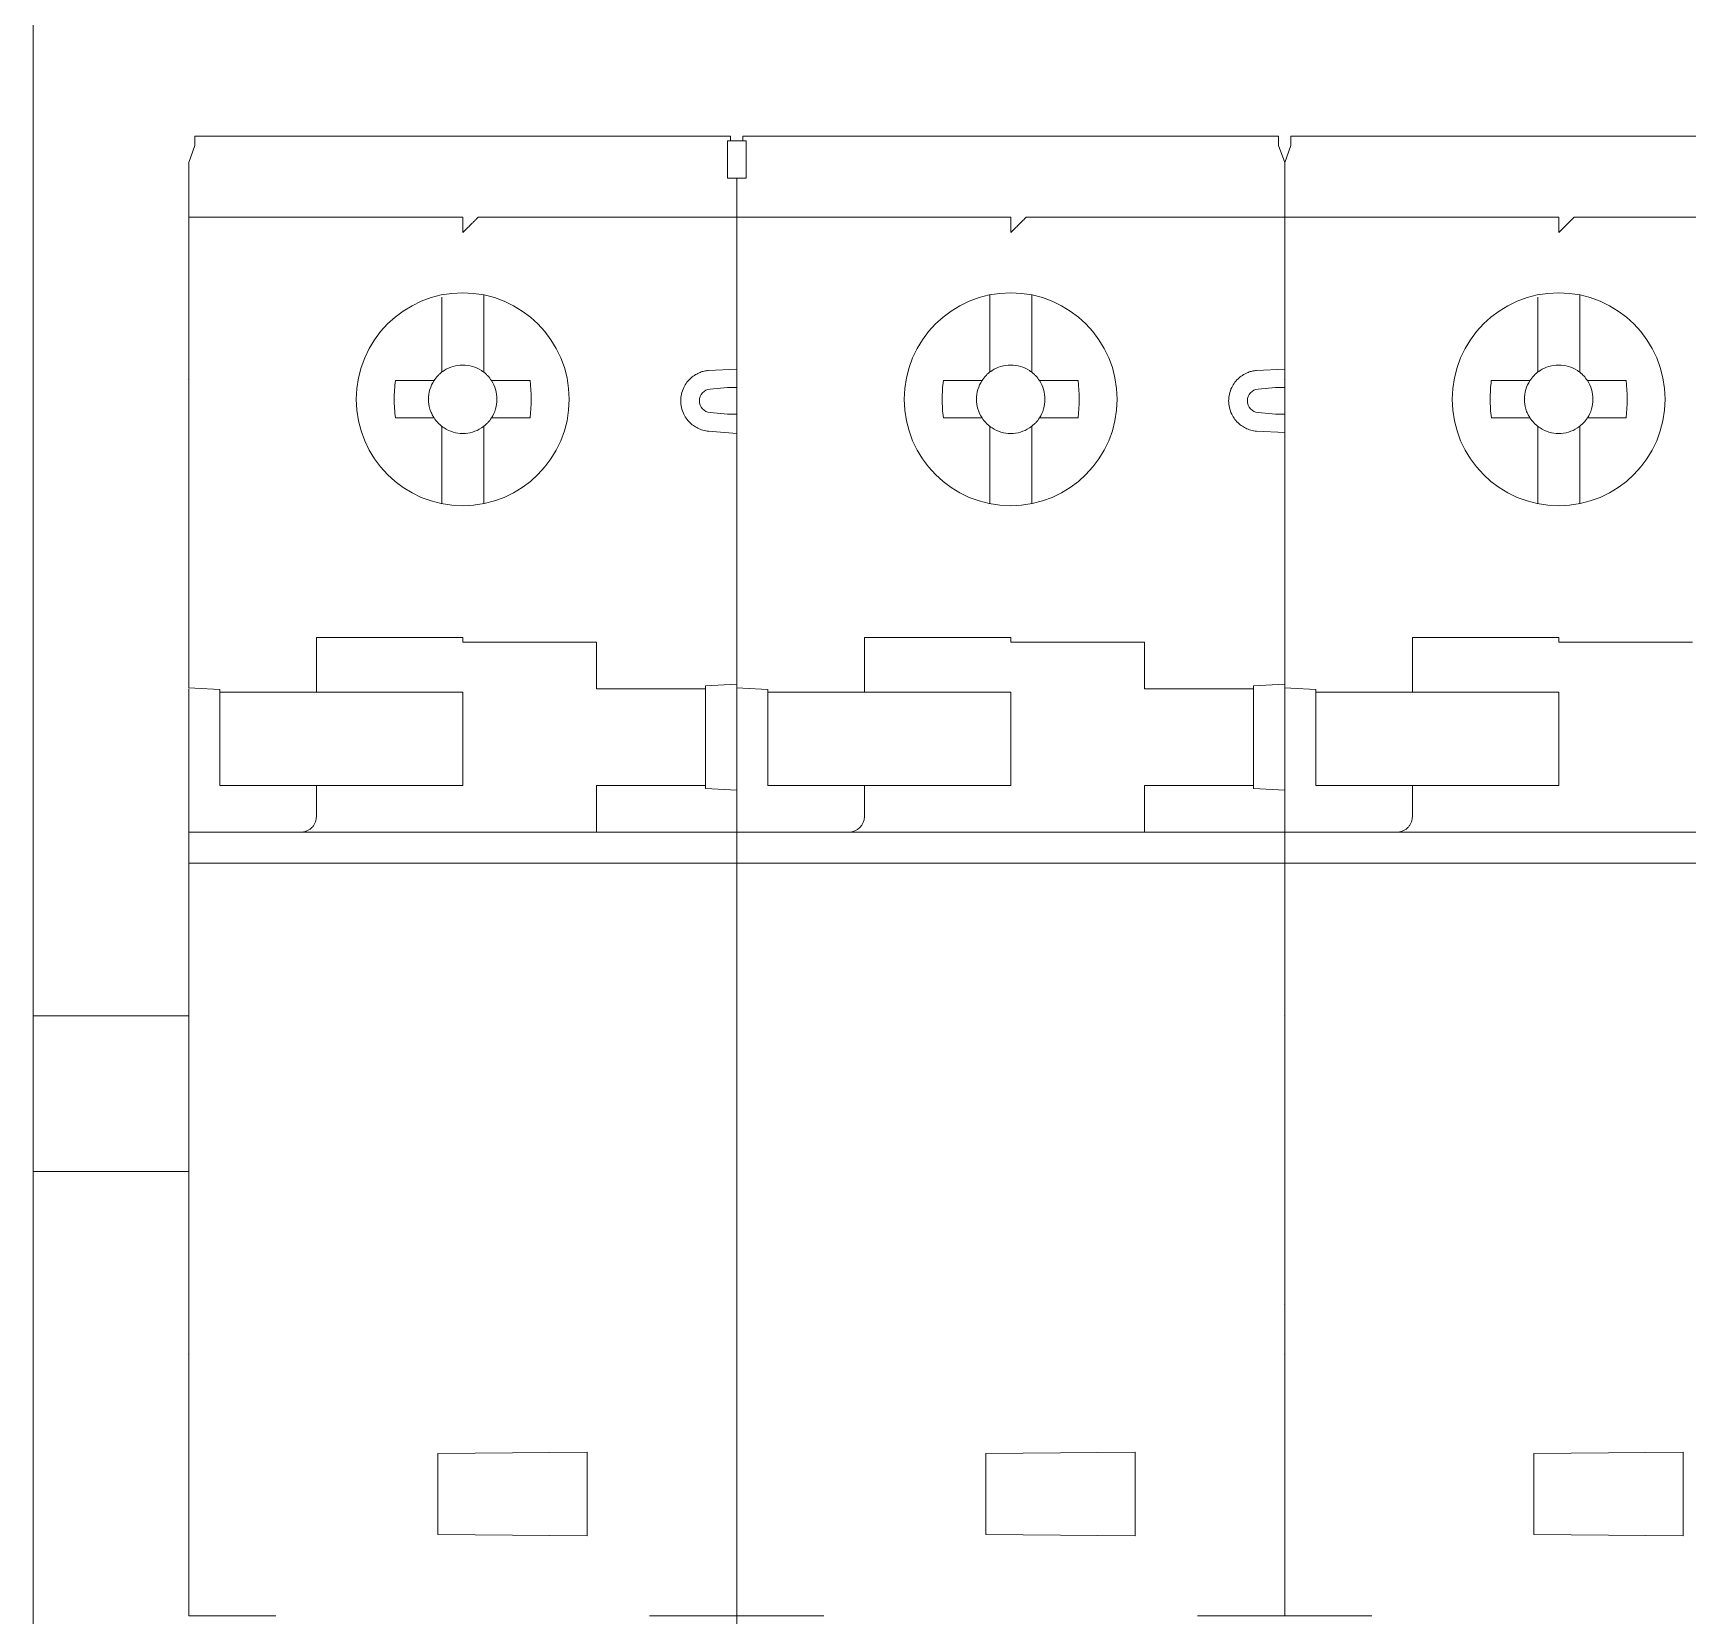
# Model space of a CAD drawing. Header units: millimetres. Extents: x 1359 to 3577, y 1336 to 3557.
# Drawn here: x 1601.1 to 1654.2, y 2964.8 to 3015.6 of the extents above; entities that cross this region are included whole.
import ezdxf

# ---------------------------------------------------------------- set-up
doc = ezdxf.new("R2010")
doc.units = ezdxf.units.MM
doc.layers.add('000-PI-Oprema', color=30, linetype='Continuous', lineweight=5)
doc.layers.add('002-PI-Kabelska kanalica', color=150, linetype='Continuous')

msp = doc.modelspace()

# ---------------------------------------------------------------- linework, layer by layer
at = {"layer": '000-PI-Oprema', "color": 0, "lineweight": 0}
for p, q in [((1606.271, 3012.306), (1611.071, 3012.306)), ((1611.071, 3012.306), (1618.691, 3012.306)), ((1618.691, 3012.306), (1623.471, 3012.306)), ((1623.371, 3012.156), (1623.471, 3012.156)), ((1623.471, 3012.156), (1623.871, 3012.156)), ((1623.871, 3012.306), (1628.671, 3012.306)), ((1623.871, 3012.156), (1623.971, 3012.156)), ((1628.671, 3012.306), (1636.291, 3012.306)), ((1636.291, 3012.306), (1641.071, 3012.306)), ((1641.471, 3012.306), (1646.271, 3012.306)), ((1646.271, 3012.306), (1653.891, 3012.306)), ((1653.891, 3012.306), (1658.671, 3012.306)), ((1606.271, 3012.006), (1606.071, 3011.456)), ((1641.271, 3011.456), (1641.071, 3012.006)), ((1641.471, 3012.006), (1641.271, 3011.456)), ((1606.071, 3011.456), (1606.071, 3008.856)), ((1623.371, 3010.956), (1623.371, 3011.256)), ((1623.971, 3010.956), (1623.371, 3010.956)), ((1623.671, 3010.956), (1623.671, 3005.136)), ((1623.971, 3010.956), (1623.971, 3011.256)), ((1641.271, 3011.456), (1641.271, 3008.856)), ((1641.271, 3011.456), (1641.271, 3008.856)), ((1614.871, 3009.706), (1606.071, 3009.706)), ((1615.371, 3009.706), (1623.471, 3009.706)), ((1623.471, 3009.706), (1632.471, 3009.706)), ((1632.971, 3009.706), (1641.271, 3009.706)), ((1650.071, 3009.706), (1641.271, 3009.706)), ((1650.571, 3009.706), (1658.671, 3009.706)), ((1606.071, 3008.856), (1606.071, 2994.585)), ((1641.271, 3008.856), (1641.271, 3005.136)), ((1641.271, 3008.856), (1641.271, 2994.585)), ((1614.196, 3007.132), (1614.196, 3005.013)), ((1615.546, 3007.132), (1615.546, 3007.207)), ((1615.546, 3005.013), (1615.546, 3007.132)), ((1631.796, 3007.207), (1631.796, 3007.132)), ((1631.796, 3007.132), (1631.796, 3005.013)), ((1633.146, 3007.132), (1633.146, 3007.207)), ((1633.146, 3005.013), (1633.146, 3007.132)), ((1649.396, 3007.132), (1649.396, 3005.013)), ((1650.746, 3007.132), (1650.746, 3007.207)), ((1650.746, 3005.013), (1650.746, 3007.132)), ((1623.671, 3002.476), (1623.671, 3005.136)), ((1614.196, 3004.725), (1614.196, 3005.013)), ((1615.546, 3004.725), (1615.546, 3005.013)), ((1623.671, 3004.819), (1622.765, 3004.781)), ((1631.796, 3004.725), (1631.796, 3005.013)), ((1633.146, 3004.725), (1633.146, 3005.013)), ((1641.271, 3004.819), (1640.365, 3004.781)), ((1649.396, 3004.725), (1649.396, 3005.013)), ((1650.746, 3004.725), (1650.746, 3005.013)), ((1606.071, 3004.506), (1606.066, 3004.493)), ((1612.707, 3004.456), (1613.565, 3004.456)), ((1616.177, 3004.456), (1617.035, 3004.456)), ((1623.371, 3004.232), (1622.817, 3004.184)), ((1630.307, 3004.456), (1631.165, 3004.456)), ((1633.777, 3004.456), (1634.635, 3004.456)), ((1640.971, 3004.232), (1640.417, 3004.184)), ((1641.271, 3004.506), (1641.266, 3004.493)), ((1641.271, 3004.232), (1641.271, 3003.38)), ((1647.907, 3004.456), (1648.765, 3004.456)), ((1651.377, 3004.456), (1652.235, 3004.456)), ((1612.707, 3003.256), (1613.565, 3003.256)), ((1614.196, 3002.7), (1614.196, 3002.988)), ((1615.546, 3002.7), (1615.546, 3002.988)), ((1617.035, 3003.256), (1616.177, 3003.256)), ((1623.371, 3003.38), (1622.817, 3003.429)), ((1630.307, 3003.256), (1631.165, 3003.256)), ((1631.796, 3002.7), (1631.796, 3002.988)), ((1633.146, 3002.7), (1633.146, 3002.988)), ((1634.635, 3003.256), (1633.777, 3003.256)), ((1640.971, 3003.38), (1640.417, 3003.429)), ((1647.907, 3003.256), (1648.765, 3003.256)), ((1649.396, 3002.7), (1649.396, 3002.988)), ((1650.746, 3002.7), (1650.746, 3002.988)), ((1652.235, 3003.256), (1651.377, 3003.256)), ((1614.196, 3002.7), (1614.196, 3000.58)), ((1615.546, 3000.58), (1615.546, 3002.7)), ((1622.765, 3002.831), (1623.671, 3002.752)), ((1623.671, 3002.476), (1623.671, 2994.709)), ((1631.796, 3002.7), (1631.796, 3000.58)), ((1633.146, 3000.58), (1633.146, 3002.7)), ((1640.365, 3002.831), (1641.271, 3002.793)), ((1641.271, 3002.476), (1641.271, 2994.709)), ((1649.396, 3002.7), (1649.396, 3000.58)), ((1650.746, 3000.58), (1650.746, 3002.7)), ((1614.196, 3000.58), (1614.196, 3000.506)), ((1615.546, 3000.506), (1615.546, 3000.58)), ((1631.796, 3000.58), (1631.796, 3000.506)), ((1633.146, 3000.506), (1633.146, 3000.58)), ((1649.396, 3000.58), (1649.396, 3000.506)), ((1650.746, 3000.506), (1650.746, 3000.58)), ((1606.071, 2998.556), (1606.066, 2998.561)), ((1641.271, 2998.556), (1641.266, 2998.561)), ((1641.276, 2998.356), (1641.271, 2998.356)), ((1610.171, 2996.206), (1614.871, 2996.206)), ((1610.171, 2994.456), (1610.171, 2996.206)), ((1614.871, 2996.206), (1614.871, 2996.056)), ((1632.471, 2996.206), (1627.771, 2996.206)), ((1627.771, 2994.456), (1627.771, 2996.206)), ((1632.471, 2996.056), (1632.471, 2996.206)), ((1645.371, 2996.206), (1650.071, 2996.206)), ((1645.371, 2994.456), (1645.371, 2996.206)), ((1650.071, 2996.206), (1650.071, 2996.056)), ((1614.871, 2996.056), (1619.171, 2996.056)), ((1619.171, 2996.056), (1619.171, 2994.556)), ((1636.771, 2996.056), (1632.471, 2996.056)), ((1636.771, 2994.556), (1636.771, 2996.056)), ((1650.071, 2996.056), (1654.371, 2996.056)), ((1606.271, 2994.574), (1606.071, 2994.585)), ((1606.071, 2990.38), (1606.071, 2994.556)), ((1606.271, 2994.574), (1607.071, 2994.532)), ((1607.071, 2994.532), (1607.071, 2994.456)), ((1619.571, 2994.556), (1619.171, 2994.556)), ((1619.571, 2994.556), (1622.671, 2994.556)), ((1622.671, 2994.656), (1623.471, 2994.698)), ((1622.671, 2994.556), (1622.671, 2994.656)), ((1622.671, 2991.456), (1622.671, 2994.556)), ((1623.471, 2994.698), (1623.671, 2994.709)), ((1623.671, 2994.709), (1623.671, 2994.585)), ((1623.671, 2994.585), (1623.871, 2994.574)), ((1623.671, 2994.556), (1623.671, 2994.585)), ((1623.671, 2994.556), (1623.671, 2991.304)), ((1623.871, 2994.574), (1624.671, 2994.532)), ((1624.671, 2994.532), (1624.671, 2994.456)), ((1637.171, 2994.556), (1636.771, 2994.556)), ((1640.271, 2994.556), (1637.171, 2994.556)), ((1641.071, 2994.698), (1640.271, 2994.656)), ((1640.271, 2994.556), (1640.271, 2994.656)), ((1640.271, 2991.456), (1640.271, 2994.556)), ((1641.271, 2994.709), (1641.071, 2994.698)), ((1641.271, 2994.709), (1641.271, 2991.304)), ((1641.471, 2994.574), (1641.271, 2994.585)), ((1641.271, 2990.38), (1641.271, 2994.556)), ((1641.471, 2994.574), (1642.271, 2994.532)), ((1642.271, 2994.532), (1642.271, 2994.456)), ((1607.071, 2994.456), (1610.171, 2994.456)), ((1607.071, 2994.456), (1607.071, 2991.456)), ((1610.171, 2994.456), (1610.571, 2994.456)), ((1610.571, 2994.456), (1614.871, 2994.456)), ((1614.871, 2994.456), (1614.871, 2991.456)), ((1624.671, 2994.456), (1627.771, 2994.456)), ((1624.671, 2994.456), (1624.671, 2991.456)), ((1627.771, 2994.456), (1628.171, 2994.456)), ((1628.171, 2994.456), (1632.471, 2994.456)), ((1632.471, 2994.456), (1632.471, 2991.456)), ((1642.271, 2994.456), (1645.371, 2994.456)), ((1642.271, 2994.456), (1642.271, 2991.456)), ((1645.371, 2994.456), (1645.771, 2994.456)), ((1645.771, 2994.456), (1650.071, 2994.456)), ((1650.071, 2994.456), (1650.071, 2991.456)), ((1606.066, 2993.551), (1606.071, 2993.556)), ((1641.266, 2993.551), (1641.271, 2993.556)), ((1641.271, 2993.756), (1641.276, 2993.756)), ((1607.071, 2991.456), (1610.171, 2991.456)), ((1610.571, 2991.456), (1610.171, 2991.456)), ((1610.171, 2991.456), (1610.171, 2990.456)), ((1614.871, 2991.456), (1610.571, 2991.456)), ((1619.171, 2991.456), (1619.571, 2991.456)), ((1619.171, 2989.956), (1619.171, 2991.456)), ((1622.671, 2991.456), (1619.571, 2991.456)), ((1622.671, 2991.356), (1622.671, 2991.456)), ((1622.671, 2991.356), (1623.471, 2991.314)), ((1623.471, 2991.314), (1623.671, 2991.304)), ((1623.671, 2990.38), (1623.671, 2991.304)), ((1627.771, 2991.456), (1624.671, 2991.456)), ((1627.771, 2991.456), (1628.171, 2991.456)), ((1627.771, 2991.456), (1627.771, 2990.456)), ((1632.471, 2991.456), (1628.171, 2991.456)), ((1636.771, 2991.456), (1637.171, 2991.456)), ((1636.771, 2991.456), (1636.771, 2989.956)), ((1640.271, 2991.456), (1637.171, 2991.456)), ((1640.271, 2991.356), (1640.271, 2991.456)), ((1641.071, 2991.314), (1640.271, 2991.356)), ((1641.071, 2991.314), (1641.271, 2991.304)), ((1641.271, 2991.304), (1641.271, 2989.106)), ((1642.271, 2991.456), (1645.371, 2991.456)), ((1645.771, 2991.456), (1645.371, 2991.456)), ((1645.371, 2991.456), (1645.371, 2990.456)), ((1650.071, 2991.456), (1645.771, 2991.456)), ((1606.071, 2989.106), (1606.071, 2990.38)), ((1623.671, 2990.38), (1623.671, 2989.106)), ((1641.271, 2989.106), (1641.271, 2990.38)), ((1606.071, 2989.956), (1623.671, 2989.956)), ((1641.271, 2989.956), (1623.671, 2989.956)), ((1641.271, 2989.956), (1658.871, 2989.956)), ((1606.071, 2964.789), (1606.071, 2989.106)), ((1623.471, 2988.956), (1606.071, 2988.956)), ((1623.671, 2988.956), (1623.471, 2988.956)), ((1623.671, 2989.106), (1623.671, 2988.956)), ((1641.071, 2988.956), (1623.671, 2988.961)), ((1623.671, 2988.956), (1623.671, 2964.789)), ((1641.071, 2988.956), (1641.271, 2988.956)), ((1641.271, 2989.106), (1641.271, 2964.939)), ((1641.271, 2964.789), (1641.271, 2989.106)), ((1658.671, 2988.956), (1641.271, 2988.956)), ((1606.066, 2984.051), (1606.071, 2984.056)), ((1641.266, 2984.051), (1641.271, 2984.056)), ((1641.271, 2984.256), (1641.276, 2984.256)), ((1606.071, 2982.506), (1606.066, 2982.506)), ((1641.271, 2982.506), (1641.266, 2982.506)), ((1606.071, 2981.906), (1606.066, 2981.911)), ((1641.271, 2981.906), (1641.266, 2981.911)), ((1641.276, 2981.911), (1641.271, 2981.906)), ((1606.071, 2974.804), (1606.069, 2974.809)), ((1641.271, 2974.804), (1641.269, 2974.809)), ((1641.271, 2974.506), (1641.276, 2974.501)), ((1641.271, 2973.256), (1641.276, 2973.27)), ((1606.066, 2973.17), (1606.071, 2973.156)), ((1641.266, 2973.17), (1641.271, 2973.156)), ((1614.071, 2970.006), (1618.871, 2970.048)), ((1618.871, 2970.048), (1618.871, 2967.364)), ((1631.671, 2970.006), (1636.471, 2970.048)), ((1636.471, 2970.048), (1636.471, 2967.364)), ((1649.271, 2970.006), (1654.071, 2970.048)), ((1654.071, 2970.048), (1654.071, 2967.364)), ((1614.071, 2967.406), (1614.071, 2970.006)), ((1631.671, 2967.406), (1631.671, 2970.006)), ((1649.271, 2967.406), (1649.271, 2970.006)), ((1618.871, 2967.364), (1614.071, 2967.406)), ((1636.471, 2967.364), (1631.671, 2967.406)), ((1654.071, 2967.364), (1649.271, 2967.406)), ((1606.271, 2964.789), (1606.071, 2964.789)), ((1606.271, 2964.789), (1608.871, 2964.789)), ((1620.871, 2964.789), (1623.471, 2964.789)), ((1623.671, 2964.789), (1623.471, 2964.789)), ((1623.671, 2964.789), (1623.671, 2963.547)), ((1623.871, 2964.789), (1623.671, 2964.789)), ((1623.871, 2964.789), (1626.471, 2964.789)), ((1638.471, 2964.789), (1641.071, 2964.789)), ((1641.071, 2964.789), (1641.271, 2964.789)), ((1641.471, 2964.789), (1641.271, 2964.789)), ((1641.471, 2964.789), (1644.071, 2964.789))]:
    msp.add_line(p, q, dxfattribs=at)
for centre in [(1614.871, 3003.856), (1632.471, 3003.856), (1650.071, 3003.856)]:
    msp.add_circle(centre, 3.418, dxfattribs=at)
for centre, radius, start, end in [((1614.871, 3003.856), 1.1, 136.9319, 146.9443), ((1614.871, 3003.856), 1.1, 135, 136.9319), ((1614.871, 3003.856), 1.1, 123.0557, 133.0681), ((1614.871, 3003.856), 1.1, 46.9319, 56.9443), ((1614.871, 3003.856), 1.1, 45, 46.9319), ((1614.871, 3003.856), 1.1, 43.0681, 45), ((1614.871, 3003.856), 1.1, 33.0557, 43.0681), ((1632.471, 3003.856), 1.1, 136.9319, 146.9443), ((1632.471, 3003.856), 1.1, 135, 136.9319), ((1632.471, 3003.856), 1.1, 123.0557, 133.0681), ((1632.471, 3003.856), 1.1, 46.9319, 56.9443), ((1632.471, 3003.856), 1.1, 45, 46.9319), ((1632.471, 3003.856), 1.1, 43.0681, 45), ((1632.471, 3003.856), 1.1, 33.0557, 43.0681), ((1650.071, 3003.856), 1.1, 136.9319, 146.9443), ((1650.071, 3003.856), 1.1, 135, 136.9319), ((1650.071, 3003.856), 1.1, 123.0557, 133.0681), ((1650.071, 3003.856), 1.1, 46.9319, 56.9443), ((1650.071, 3003.856), 1.1, 45, 46.9319), ((1650.071, 3003.856), 1.1, 43.0681, 45), ((1650.071, 3003.856), 1.1, 33.0557, 43.0681), ((1614.871, 3003.856), 1.1, 213.0557, 223.0681), ((1614.871, 3003.856), 1.1, 226.9319, 236.9443), ((1614.871, 3003.856), 1.1, 303.0557, 313.0681), ((1614.871, 3003.856), 1.1, 313.0681, 315), ((1614.871, 3003.856), 1.1, 315, 316.9319), ((1614.871, 3003.856), 1.1, 316.9319, 326.9443), ((1632.471, 3003.856), 1.1, 213.0557, 223.0681), ((1632.471, 3003.856), 1.1, 226.9319, 236.9443), ((1632.471, 3003.856), 1.1, 303.0557, 313.0681), ((1632.471, 3003.856), 1.1, 313.0681, 315), ((1632.471, 3003.856), 1.1, 315, 316.9319), ((1632.471, 3003.856), 1.1, 316.9319, 326.9443), ((1650.071, 3003.856), 1.1, 213.0557, 223.0681), ((1650.071, 3003.856), 1.1, 226.9319, 236.9443), ((1650.071, 3003.856), 1.1, 303.0557, 313.0681), ((1650.071, 3003.856), 1.1, 313.0681, 315), ((1650.071, 3003.856), 1.1, 315, 316.9319), ((1650.071, 3003.856), 1.1, 316.9319, 326.9443), ((1627.271, 2990.456), 0.5, 270, 0)]:
    msp.add_arc(centre, radius, start, end, dxfattribs=at)
for points, knots in [([(1606.271, 3012.006), (1606.271, 3012.032), (1606.271, 3012.087), (1606.271, 3012.162), (1606.271, 3012.227), (1606.271, 3012.273), (1606.271, 3012.301), (1606.271, 3012.304), (1606.271, 3012.306)], [0.2613825, 0.2613825, 0.2613825, 0.2613825, 0.3685854, 0.5000663, 0.6285535, 0.7600358, 0.8779631, 1, 1, 1, 1]), ([(1623.371, 3012.156), (1623.371, 3012.137), (1623.371, 3012.083), (1623.371, 3011.968), (1623.371, 3011.809), (1623.371, 3011.632), (1623.371, 3011.445), (1623.371, 3011.319), (1623.371, 3011.256)], [0.287427, 0.287427, 0.287427, 0.287427, 0.3699948, 0.5001298, 0.629921, 0.7600558, 0.879771, 1, 1, 1, 1]), ([(1623.471, 3012.156), (1623.471, 3012.157), (1623.471, 3012.213), (1623.471, 3012.281), (1623.471, 3012.298), (1623.471, 3012.306)], [0, 0, 0, 0, 0.010834, 0.505413, 1, 1, 1, 1]), ([(1623.871, 3012.306), (1623.871, 3012.298), (1623.871, 3012.281), (1623.871, 3012.213), (1623.871, 3012.157), (1623.871, 3012.156)], [0, 0, 0, 0, 0.494587, 0.989166, 1, 1, 1, 1]), ([(1623.971, 3012.156), (1623.971, 3012.108), (1623.971, 3012.043), (1623.971, 3011.778), (1623.971, 3011.518), (1623.971, 3011.256)], [0.2858647, 0.2858647, 0.2858647, 0.2858647, 0.5, 0.5, 1, 1, 1, 1]), ([(1641.071, 3012.006), (1641.071, 3012.063), (1641.071, 3012.116), (1641.071, 3012.252), (1641.071, 3012.306), (1641.071, 3012.306)], [0.262243, 0.262243, 0.262243, 0.262243, 0.5, 0.5, 1, 1, 1, 1]), ([(1641.471, 3012.006), (1641.471, 3012.032), (1641.471, 3012.087), (1641.471, 3012.162), (1641.471, 3012.227), (1641.471, 3012.273), (1641.471, 3012.301), (1641.471, 3012.304), (1641.471, 3012.306)], [0.2613825, 0.2613825, 0.2613825, 0.2613825, 0.3685854, 0.5000663, 0.6285535, 0.7600358, 0.8779631, 1, 1, 1, 1]), ([(1614.871, 3009.706), (1614.871, 3009.705), (1614.871, 3009.704), (1614.871, 3009.691), (1614.871, 3009.669), (1614.871, 3009.627), (1614.871, 3009.563), (1614.871, 3009.483), (1614.871, 3009.395), (1614.871, 3009.301), (1614.871, 3009.238), (1614.871, 3009.206)], [0, 0, 0, 0, 0.080758, 0.160392, 0.240099, 0.368585, 0.500066, 0.628554, 0.760036, 0.877963, 1, 1, 1, 1]), ([(1615.371, 3009.706), (1615.371, 3009.706), (1615.369, 3009.705), (1615.36, 3009.695), (1615.345, 3009.681), (1615.324, 3009.659), (1615.297, 3009.632), (1615.264, 3009.599), (1615.217, 3009.552), (1615.15, 3009.485), (1615.069, 3009.403), (1614.974, 3009.309), (1614.909, 3009.244), (1614.871, 3009.206)], [0, 0, 0, 0, 0.056117, 0.113833, 0.173777, 0.236509, 0.302522, 0.372235, 0.446007, 0.56933, 0.712859, 0.83153, 1, 1, 1, 1]), ([(1632.471, 3009.206), (1632.471, 3009.337), (1632.471, 3009.467), (1632.471, 3009.652), (1632.471, 3009.706), (1632.471, 3009.706)], [0, 0, 0, 0, 0.5, 0.5, 1, 1, 1, 1]), ([(1632.471, 3009.206), (1632.493, 3009.228), (1632.537, 3009.271), (1632.601, 3009.336), (1632.672, 3009.407), (1632.749, 3009.484), (1632.825, 3009.56), (1632.888, 3009.623), (1632.935, 3009.67), (1632.966, 3009.701), (1632.969, 3009.704), (1632.971, 3009.706)], [0, 0, 0, 0, 0.097283, 0.192791, 0.287384, 0.42418, 0.554334, 0.675821, 0.789691, 0.896334, 1, 1, 1, 1]), ([(1650.071, 3009.706), (1650.071, 3009.705), (1650.071, 3009.704), (1650.071, 3009.691), (1650.071, 3009.669), (1650.071, 3009.627), (1650.071, 3009.563), (1650.071, 3009.483), (1650.071, 3009.395), (1650.071, 3009.301), (1650.071, 3009.238), (1650.071, 3009.206)], [0, 0, 0, 0, 0.080758, 0.160392, 0.240099, 0.368585, 0.500066, 0.628554, 0.760036, 0.877963, 1, 1, 1, 1]), ([(1650.571, 3009.706), (1650.571, 3009.706), (1650.569, 3009.705), (1650.56, 3009.695), (1650.545, 3009.681), (1650.524, 3009.659), (1650.497, 3009.632), (1650.464, 3009.599), (1650.417, 3009.552), (1650.35, 3009.485), (1650.269, 3009.403), (1650.174, 3009.309), (1650.109, 3009.244), (1650.071, 3009.206)], [0, 0, 0, 0, 0.056117, 0.113833, 0.173777, 0.236509, 0.302522, 0.372235, 0.446007, 0.56933, 0.712859, 0.83153, 1, 1, 1, 1]), ([(1641.271, 3005.135), (1641.271, 3005.135), (1641.271, 3005.133), (1641.271, 3005.12), (1641.271, 3005.098), (1641.271, 3005.059), (1641.271, 3004.989), (1641.271, 3004.876), (1641.271, 3004.738), (1641.271, 3004.581), (1641.271, 3004.41), (1641.271, 3004.291), (1641.271, 3004.232)], [0, 0, 0, 0, 0.062572, 0.124512, 0.186422, 0.248903, 0.373491, 0.498598, 0.623567, 0.749199, 0.874318, 1, 1, 1, 1]), ([(1615.471, 3004.778), (1615.294, 3004.894), (1615.083, 3004.956), (1614.66, 3004.956), (1614.449, 3004.894), (1614.271, 3004.778)], [0, 0, 0, 0, 0.5, 0.5, 1, 1, 1, 1]), ([(1622.765, 3002.831), (1622.734, 3002.835), (1622.674, 3002.842), (1622.585, 3002.863), (1622.474, 3002.899), (1622.345, 3002.962), (1622.2, 3003.067), (1622.068, 3003.206), (1621.959, 3003.383), (1621.887, 3003.586), (1621.863, 3003.806), (1621.887, 3004.027), (1621.959, 3004.229), (1622.068, 3004.407), (1622.199, 3004.545), (1622.345, 3004.651), (1622.488, 3004.719), (1622.629, 3004.764), (1622.719, 3004.775), (1622.765, 3004.781)], [0, 0, 0, 0, 0.031513, 0.062833, 0.094232, 0.152293, 0.210532, 0.279327, 0.348301, 0.424071, 0.50002, 0.57579, 0.651739, 0.720534, 0.789508, 0.84757, 0.905809, 0.95275, 1, 1, 1, 1]), ([(1633.071, 3004.778), (1632.894, 3004.894), (1632.683, 3004.956), (1632.26, 3004.956), (1632.049, 3004.894), (1631.871, 3004.778)], [0, 0, 0, 0, 0.5, 0.5, 1, 1, 1, 1]), ([(1640.365, 3002.831), (1640.334, 3002.835), (1640.274, 3002.842), (1640.185, 3002.863), (1640.074, 3002.899), (1639.945, 3002.962), (1639.8, 3003.067), (1639.668, 3003.206), (1639.559, 3003.383), (1639.487, 3003.586), (1639.463, 3003.806), (1639.487, 3004.027), (1639.559, 3004.229), (1639.668, 3004.407), (1639.799, 3004.545), (1639.945, 3004.651), (1640.088, 3004.719), (1640.229, 3004.764), (1640.319, 3004.775), (1640.365, 3004.781)], [0, 0, 0, 0, 0.031513, 0.062833, 0.094232, 0.152293, 0.210532, 0.279327, 0.348301, 0.424071, 0.50002, 0.57579, 0.651739, 0.720534, 0.789508, 0.84757, 0.905809, 0.95275, 1, 1, 1, 1]), ([(1650.671, 3004.778), (1650.494, 3004.894), (1650.283, 3004.956), (1649.86, 3004.956), (1649.649, 3004.894), (1649.471, 3004.778)], [0, 0, 0, 0, 0.5, 0.5, 1, 1, 1, 1]), ([(1612.707, 3004.456), (1612.683, 3004.257), (1612.659, 3003.856), (1612.683, 3003.455), (1612.708, 3003.256), (1612.707, 3003.256)], [-0.000008, -0.000008, -0.000008, -0.000008, 0.499992, 0.999992, 1, 1, 1, 1]), ([(1616.177, 3004.456), (1616.11, 3004.456), (1615.985, 3004.456), (1615.854, 3004.456), (1615.793, 3004.456)], [0, 0, 0, 0, 0.54278, 1, 1, 1, 1]), ([(1622.817, 3003.429), (1622.724, 3003.437), (1622.634, 3003.481), (1622.508, 3003.619), (1622.471, 3003.713), (1622.471, 3003.9), (1622.508, 3003.993), (1622.634, 3004.131), (1622.724, 3004.175), (1622.817, 3004.184)], [0, 0, 0, 0, 0.25, 0.25, 0.5, 0.5, 0.75, 0.75, 1, 1, 1, 1]), ([(1623.671, 3004.232), (1623.671, 3004.232), (1623.639, 3004.232), (1623.528, 3004.232), (1623.45, 3004.232), (1623.371, 3004.232)], [0, 0, 0, 0, 0.5, 0.5, 1, 1, 1, 1]), ([(1630.307, 3004.456), (1630.283, 3004.257), (1630.259, 3003.856), (1630.283, 3003.455), (1630.308, 3003.256), (1630.307, 3003.256)], [0, 0, 0, 0, 0.5, 1, 1.000008, 1.000008, 1.000008, 1.000008]), ([(1633.777, 3004.456), (1633.71, 3004.456), (1633.585, 3004.456), (1633.454, 3004.456), (1633.393, 3004.456)], [0, 0, 0, 0, 0.54278, 1, 1, 1, 1]), ([(1640.417, 3003.429), (1640.324, 3003.437), (1640.234, 3003.481), (1640.108, 3003.619), (1640.071, 3003.713), (1640.071, 3003.9), (1640.108, 3003.993), (1640.234, 3004.131), (1640.324, 3004.175), (1640.417, 3004.184)], [0, 0, 0, 0, 0.25, 0.25, 0.5, 0.5, 0.75, 0.75, 1, 1, 1, 1]), ([(1641.271, 3004.232), (1641.271, 3004.232), (1641.239, 3004.232), (1641.128, 3004.232), (1641.05, 3004.232), (1640.971, 3004.232)], [0, 0, 0, 0, 0.5, 0.5, 1, 1, 1, 1]), ([(1647.907, 3004.456), (1647.883, 3004.257), (1647.859, 3003.856), (1647.883, 3003.455), (1647.908, 3003.256), (1647.907, 3003.256)], [-0.000008, -0.000008, -0.000008, -0.000008, 0.499992, 0.999992, 1, 1, 1, 1]), ([(1651.377, 3004.456), (1651.31, 3004.456), (1651.185, 3004.456), (1651.054, 3004.456), (1650.993, 3004.456)], [0, 0, 0, 0, 0.54278, 1, 1, 1, 1]), ([(1613.949, 3003.256), (1613.951, 3003.258), (1613.949, 3003.256), (1613.949, 3003.257), (1613.949, 3003.257), (1613.949, 3003.257), (1613.949, 3003.258), (1613.948, 3003.259), (1613.946, 3003.261), (1613.943, 3003.266), (1613.937, 3003.276), (1613.925, 3003.296), (1613.902, 3003.336), (1613.86, 3003.418), (1613.795, 3003.592), (1613.771, 3003.751), (1613.771, 3003.856)], [0, 0, 0, 0, 0.000244, 0.000244, 0.000488, 0.000977, 0.001953, 0.003906, 0.007813, 0.015625, 0.03125, 0.0625, 0.125, 0.25, 0.5, 1, 1, 1, 1]), ([(1631.549, 3003.256), (1631.549, 3003.256), (1631.434, 3003.434), (1631.371, 3003.645), (1631.371, 3003.856)], [0, 0, 0, 0, 0.0000079, 0.5000079, 0.5000079, 0.5000079, 0.5000079]), ([(1649.149, 3003.256), (1649.151, 3003.258), (1649.149, 3003.256), (1649.149, 3003.257), (1649.149, 3003.257), (1649.149, 3003.257), (1649.149, 3003.258), (1649.148, 3003.259), (1649.146, 3003.261), (1649.143, 3003.266), (1649.137, 3003.276), (1649.125, 3003.296), (1649.102, 3003.336), (1649.06, 3003.418), (1648.995, 3003.592), (1648.971, 3003.751), (1648.971, 3003.856)], [0, 0, 0, 0, 0.000244, 0.000244, 0.000488, 0.000977, 0.001953, 0.003906, 0.007813, 0.015625, 0.03125, 0.0625, 0.125, 0.25, 0.5, 1, 1, 1, 1]), ([(1613.565, 3003.256), (1613.633, 3003.256), (1613.757, 3003.256), (1613.889, 3003.256), (1613.949, 3003.256)], [0, 0, 0, 0, 0.54278, 1, 1, 1, 1]), ([(1616.177, 3003.256), (1616.11, 3003.256), (1615.986, 3003.256), (1615.854, 3003.256), (1615.793, 3003.256)], [0, 0, 0, 0, 0.540007, 1, 1, 1, 1]), ([(1623.671, 3003.38), (1623.671, 3003.38), (1623.642, 3003.38), (1623.525, 3003.38), (1623.442, 3003.38), (1623.371, 3003.38)], [0, 0, 0, 0, 0.5, 0.5, 1, 1, 1, 1]), ([(1631.165, 3003.256), (1631.233, 3003.256), (1631.357, 3003.256), (1631.489, 3003.256), (1631.549, 3003.256)], [0, 0, 0, 0, 0.54278, 1, 1, 1, 1]), ([(1633.777, 3003.256), (1633.71, 3003.256), (1633.586, 3003.256), (1633.454, 3003.256), (1633.393, 3003.256)], [0, 0, 0, 0, 0.540007, 1, 1, 1, 1]), ([(1641.271, 3003.38), (1641.271, 3003.38), (1641.242, 3003.38), (1641.125, 3003.38), (1641.042, 3003.38), (1640.971, 3003.38)], [0, 0, 0, 0, 0.5, 0.5, 1, 1, 1, 1]), ([(1641.271, 3003.38), (1641.271, 3003.351), (1641.271, 3003.291), (1641.271, 3003.204), (1641.271, 3003.117), (1641.271, 3003.006), (1641.271, 3002.874), (1641.271, 3002.737), (1641.271, 3002.623), (1641.271, 3002.541), (1641.271, 3002.487), (1641.271, 3002.48), (1641.271, 3002.477)], [0, 0, 0, 0, 0.06314, 0.125631, 0.188079, 0.251095, 0.376332, 0.501694, 0.62641, 0.751388, 0.875439, 1, 1, 1, 1]), ([(1648.765, 3003.256), (1648.833, 3003.256), (1648.957, 3003.256), (1649.089, 3003.256), (1649.149, 3003.256)], [0, 0, 0, 0, 0.54278, 1, 1, 1, 1]), ([(1651.377, 3003.256), (1651.31, 3003.256), (1651.186, 3003.256), (1651.054, 3003.256), (1650.993, 3003.256)], [0, 0, 0, 0, 0.540007, 1, 1, 1, 1]), ([(1614.271, 3002.934), (1614.449, 3002.819), (1614.66, 3002.756), (1615.083, 3002.756), (1615.294, 3002.819), (1615.471, 3002.934)], [0, 0, 0, 0, 0.5, 0.5, 1, 1, 1, 1]), ([(1631.871, 3002.934), (1632.049, 3002.819), (1632.26, 3002.756), (1632.683, 3002.756), (1632.894, 3002.819), (1633.071, 3002.934)], [0, 0, 0, 0, 0.5, 0.5, 1, 1, 1, 1]), ([(1649.471, 3002.934), (1649.649, 3002.819), (1649.86, 3002.756), (1650.283, 3002.756), (1650.494, 3002.819), (1650.671, 3002.934)], [0, 0, 0, 0, 0.5, 0.5, 1, 1, 1, 1]), ([(1609.671, 2989.956), (1609.692, 2989.957), (1609.729, 2989.958), (1609.782, 2989.968), (1609.825, 2989.98), (1609.882, 2990.001), (1609.95, 2990.037), (1610.027, 2990.1), (1610.089, 2990.176), (1610.136, 2990.265), (1610.166, 2990.36), (1610.169, 2990.425), (1610.171, 2990.456)], [0, 0, 0, 0, 0.090538, 0.168629, 0.234274, 0.28748, 0.430983, 0.554467, 0.680811, 0.79553, 0.900937, 1, 1, 1, 1]), ([(1644.871, 2989.956), (1644.892, 2989.957), (1644.929, 2989.958), (1644.982, 2989.968), (1645.025, 2989.98), (1645.082, 2990.001), (1645.15, 2990.037), (1645.227, 2990.1), (1645.289, 2990.176), (1645.336, 2990.265), (1645.366, 2990.36), (1645.369, 2990.425), (1645.371, 2990.456)], [0, 0, 0, 0, 0.090538, 0.168629, 0.234274, 0.28748, 0.430983, 0.554467, 0.680811, 0.79553, 0.900937, 1, 1, 1, 1]), ([(1623.671, 2989.056), (1623.671, 2989.052), (1623.671, 2989.046), (1623.671, 2988.978), (1623.671, 2988.961)], [0, 0, 0, 0, 0.751055, 1, 1, 1, 1]), ([(1641.271, 2989.106), (1641.271, 2989.105), (1641.271, 2989.103), (1641.271, 2989.088), (1641.271, 2989.06), (1641.271, 2989.016), (1641.271, 2988.976), (1641.271, 2988.956)], [0, 0, 0, 0, 0.169382, 0.332374, 0.500748, 0.7482, 1, 1, 1, 1])]:
    msp.add_open_spline(points, degree=3, knots=knots, dxfattribs=at)
for points in [[(1614.093, 3004.634), (1614.102, 3004.643), (1614.111, 3004.651), (1614.12, 3004.66)], [(1631.693, 3004.634), (1631.702, 3004.643), (1631.711, 3004.651), (1631.72, 3004.66)], [(1649.293, 3004.634), (1649.302, 3004.643), (1649.311, 3004.651), (1649.32, 3004.66)], [(1613.949, 3004.456), (1613.815, 3004.456), (1613.689, 3004.456), (1613.565, 3004.456)], [(1613.771, 3003.856), (1613.771, 3004.068), (1613.834, 3004.279), (1613.949, 3004.456)], [(1615.971, 3003.856), (1615.971, 3004.068), (1615.909, 3004.279), (1615.793, 3004.456)], [(1617.035, 3003.256), (1617.083, 3003.654), (1617.083, 3004.058), (1617.035, 3004.456)], [(1631.549, 3004.456), (1631.415, 3004.456), (1631.289, 3004.456), (1631.165, 3004.456)], [(1631.371, 3003.856), (1631.371, 3004.068), (1631.434, 3004.279), (1631.549, 3004.456)], [(1633.571, 3003.856), (1633.571, 3004.068), (1633.509, 3004.279), (1633.393, 3004.456)], [(1634.635, 3003.256), (1634.683, 3003.654), (1634.683, 3004.058), (1634.635, 3004.456)], [(1649.149, 3004.456), (1649.015, 3004.456), (1648.889, 3004.456), (1648.765, 3004.456)], [(1648.971, 3003.856), (1648.971, 3004.068), (1649.034, 3004.279), (1649.149, 3004.456)], [(1651.171, 3003.856), (1651.171, 3004.068), (1651.109, 3004.279), (1650.993, 3004.456)], [(1652.235, 3003.256), (1652.283, 3003.654), (1652.283, 3004.058), (1652.235, 3004.456)], [(1615.793, 3003.256), (1615.909, 3003.434), (1615.971, 3003.645), (1615.971, 3003.856)], [(1633.393, 3003.256), (1633.509, 3003.434), (1633.571, 3003.645), (1633.571, 3003.856)], [(1650.993, 3003.256), (1651.109, 3003.434), (1651.171, 3003.645), (1651.171, 3003.856)], [(1614.093, 3003.078), (1614.085, 3003.087), (1614.076, 3003.096), (1614.068, 3003.105)], [(1614.12, 3003.053), (1614.111, 3003.061), (1614.102, 3003.07), (1614.093, 3003.078)], [(1631.693, 3003.078), (1631.685, 3003.087), (1631.676, 3003.096), (1631.668, 3003.105)], [(1631.72, 3003.053), (1631.711, 3003.061), (1631.702, 3003.07), (1631.693, 3003.078)], [(1649.293, 3003.078), (1649.285, 3003.087), (1649.276, 3003.096), (1649.268, 3003.105)], [(1649.32, 3003.053), (1649.311, 3003.061), (1649.302, 3003.07), (1649.293, 3003.078)]]:
    msp.add_open_spline(points, degree=3, dxfattribs=at)
at = {"layer": '002-PI-Kabelska kanalica', "color": 0, "linetype": 'ByBlock', "lineweight": 0}
msp.add_line((1601.071, 3351.556), (1601.071, 1679.556), dxfattribs=at)
at = {"layer": '002-PI-Kabelska kanalica', "color": 0, "linetype": 'ByBlock', "lineweight": 0, "ltscale": 0.25}
for p, q in [((1601.071, 2984.056), (1601.071, 2949.056)), ((1601.071, 2984.056), (1606.071, 2984.056)), ((1601.071, 2979.056), (1606.071, 2979.056))]:
    msp.add_line(p, q, dxfattribs=at)

doc.saveas('drawing.dxf')
